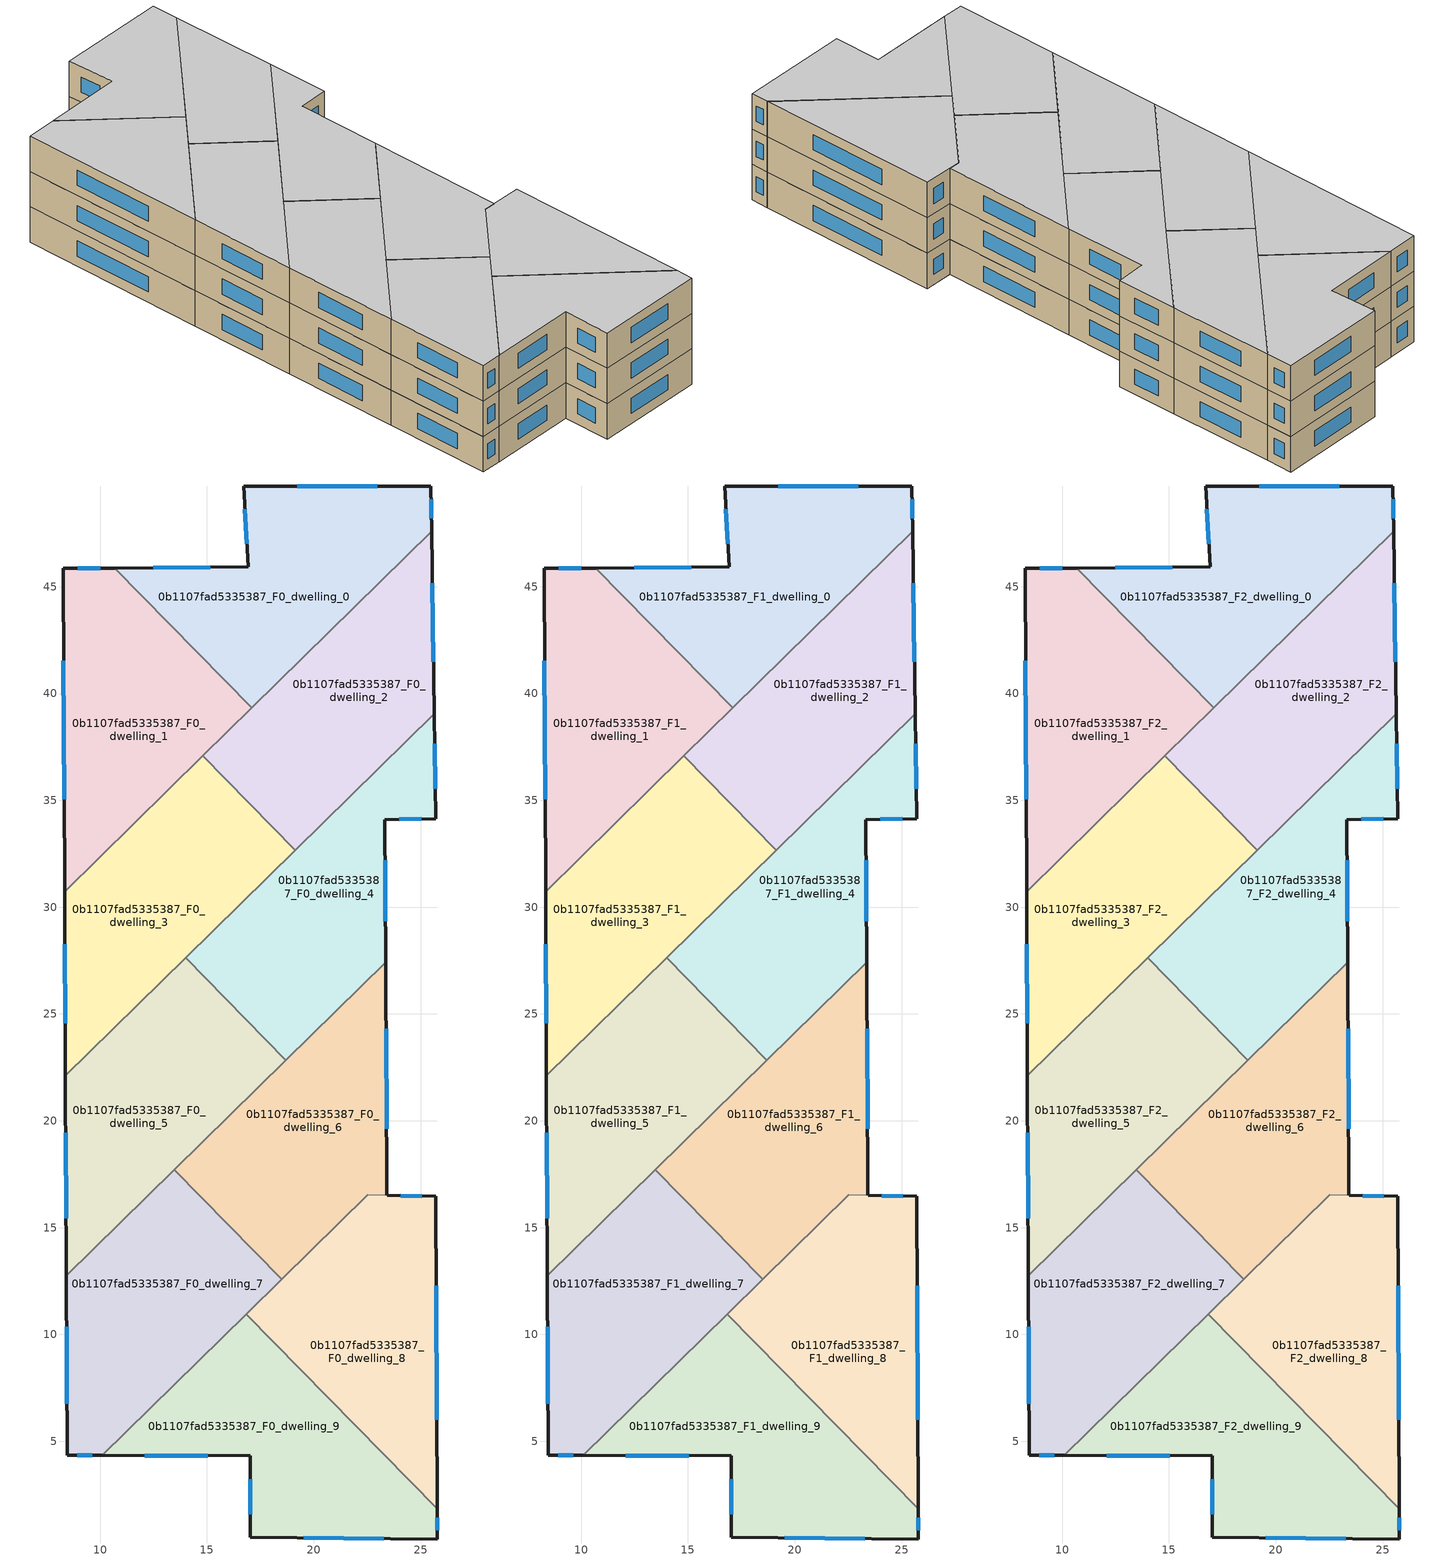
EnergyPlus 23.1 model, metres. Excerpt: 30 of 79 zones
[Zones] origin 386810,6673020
0b1107fad5335387_F0_dwelling_0
 floor ground (EU_floor_Construction): 25.48,49.7 25.51,47.59 17.1,39.34 10.69,45.87 16.93,45.93 16.72,49.71 z0
 wall outside (EU_wall_Construction): 25.51,47.59 25.48,49.7 16.72,49.71 16.93,45.93 10.69,45.87 z0:3
 wall to 0b1107fad5335387_F0_dwelling_1 (EU_wall_Construction): 10.69,45.87 17.1,39.34 z0:3
 wall to 0b1107fad5335387_F0_dwelling_2 (EU_wall_Construction): 17.1,39.34 25.51,47.59 z0:3
 window (EU_Window_Construction): 15.15,45.91 12.47,45.89 / 16.78,48.63 16.87,47.01 / 22.98,49.7 19.22,49.71 / 25.5,48.19 25.49,49.1 z0.86:2.14
0b1107fad5335387_F0_dwelling_1
 floor ground (EU_floor_Construction): 10.69,45.87 17.1,39.34 8.33,30.73 8.26,45.85 z0
 wall outside (EU_wall_Construction): 10.69,45.87 8.26,45.85 8.33,30.73 z0:3
 wall to 0b1107fad5335387_F0_dwelling_3 (EU_wall_Construction): 8.33,30.73 14.8,37.08 z0:3
 wall to 0b1107fad5335387_F0_dwelling_2 (EU_wall_Construction): 14.8,37.08 17.1,39.34 z0:3
 window (EU_Window_Construction): 10,45.87 8.96,45.86 / 8.28,41.53 8.31,35.05 z0.86:2.14
0b1107fad5335387_F0_dwelling_2
 floor ground (EU_floor_Construction): 25.51,47.59 25.63,39.04 19.13,32.66 14.8,37.08 z0
 wall outside (EU_wall_Construction): 25.63,39.04 25.51,47.59 z0:3
 wall to 0b1107fad5335387_F0_dwelling_3 (EU_wall_Construction): 14.8,37.08 19.13,32.66 z0:3
 wall to 0b1107fad5335387_F0_dwelling_4 (EU_wall_Construction): 19.13,32.66 25.63,39.04 z0:3
 window (EU_Window_Construction): 25.6,41.49 25.55,45.15 z0.86:2.14
0b1107fad5335387_F0_dwelling_3
 floor ground (EU_floor_Construction): 14.8,37.08 19.13,32.66 8.37,22.1 8.33,30.73 z0
 wall outside (EU_wall_Construction): 8.33,30.73 8.37,22.1 z0:3
 wall to 0b1107fad5335387_F0_dwelling_5 (EU_wall_Construction): 8.37,22.1 13.99,27.62 z0:3
 wall to 0b1107fad5335387_F0_dwelling_4 (EU_wall_Construction): 14,27.62 19.13,32.66 z0:3
 window (EU_Window_Construction): 8.34,28.27 8.36,24.57 z0.86:2.14
0b1107fad5335387_F0_dwelling_4
 floor ground (EU_floor_Construction): 25.63,39.04 25.7,34.14 23.33,34.09 23.36,27.43 18.69,22.84 13.99,27.62 z0
 wall outside (EU_wall_Construction): 23.36,27.43 23.33,34.09 25.7,34.14 25.63,39.04 z0:3
 wall to 0b1107fad5335387_F0_dwelling_5 (EU_wall_Construction): 13.99,27.62 18.69,22.84 z0:3
 wall to 0b1107fad5335387_F0_dwelling_6 (EU_wall_Construction): 18.69,22.84 23.36,27.43 z0:3
 window (EU_Window_Construction): 24.01,34.11 25.02,34.13 / 23.35,29.33 23.34,32.19 / 25.68,35.54 25.65,37.64 z0.86:2.14
0b1107fad5335387_F0_dwelling_5
 floor ground (EU_floor_Construction): 13.99,27.62 18.69,22.84 8.41,12.76 8.37,22.1 z0
 wall outside (EU_wall_Construction): 8.37,22.1 8.41,12.76 z0:3
 wall to 0b1107fad5335387_F0_dwelling_7 (EU_wall_Construction): 8.41,12.76 13.46,17.71 z0:3
 wall to 0b1107fad5335387_F0_dwelling_6 (EU_wall_Construction): 13.46,17.71 18.69,22.84 z0:3
 window (EU_Window_Construction): 8.38,19.43 8.4,15.43 z0.86:2.14
0b1107fad5335387_F0_dwelling_6
 floor ground (EU_floor_Construction): 23.36,27.43 23.42,16.52 22.53,16.54 18.5,12.58 13.46,17.71 z0
 wall outside (EU_wall_Construction): 23.42,16.52 23.36,27.43 z0:3
 wall to 0b1107fad5335387_F0_dwelling_7 (EU_wall_Construction): 13.46,17.71 18.5,12.58 z0:3
 wall to 0b1107fad5335387_F0_dwelling_8 (EU_wall_Construction): 18.5,12.58 22.53,16.54 23.42,16.52 z0:3
 window (EU_Window_Construction): 23.4,19.64 23.38,24.31 z0.86:2.14
0b1107fad5335387_F0_dwelling_7
 floor ground (EU_floor_Construction): 13.46,17.71 18.5,12.58 10.1,4.34 8.45,4.35 8.41,12.76 z0
 wall outside (EU_wall_Construction): 8.41,12.76 8.45,4.35 10.1,4.34 z0:3
 wall to 0b1107fad5335387_F0_dwelling_9 (EU_wall_Construction): 10.1,4.34 16.83,10.95 z0:3
 wall to 0b1107fad5335387_F0_dwelling_8 (EU_wall_Construction): 16.83,10.95 18.5,12.58 z0:3
 window (EU_Window_Construction): 8.92,4.34 9.63,4.34 / 8.42,10.35 8.44,6.75 z0.86:2.14
0b1107fad5335387_F0_dwelling_8
 floor ground (EU_floor_Construction): 25.71,16.46 25.78,1.83 16.83,10.95 22.53,16.54 z0
 wall outside (EU_wall_Construction): 25.78,1.83 25.71,16.46 23.43,16.52 z0:3
 wall to 0b1107fad5335387_F0_dwelling_9 (EU_wall_Construction): 16.83,10.95 25.78,1.83 z0:3
 window (EU_Window_Construction): 25.05,16.48 24.08,16.5 / 25.76,6.01 25.73,12.28 z0.86:2.14
0b1107fad5335387_F0_dwelling_9
 floor ground (EU_floor_Construction): 16.83,10.95 25.78,1.83 25.78,0.43 17.03,0.5 17.03,4.31 10.1,4.34 z0
 wall outside (EU_wall_Construction): 10.1,4.34 17.03,4.31 17.03,0.5 25.78,0.43 25.78,1.83 z0:3
 window (EU_Window_Construction): 17.03,3.22 17.03,1.59 / 12.08,4.33 15.05,4.32 / 25.78,0.83 25.78,1.43 / 19.53,0.48 23.28,0.45 z0.86:2.14
0b1107fad5335387_F1_dwelling_0
 floor to 0b1107fad5335387_F0_dwelling_0 (EU_floor_Construction): 25.48,49.7 25.51,47.59 17.1,39.34 10.69,45.87 16.93,45.93 16.72,49.71 z3
 wall outside (EU_wall_Construction): 25.51,47.59 25.48,49.7 16.72,49.71 16.93,45.93 10.69,45.87 z3:6
 wall to 0b1107fad5335387_F1_dwelling_1 (EU_wall_Construction): 10.69,45.87 17.1,39.34 z3:6
 wall to 0b1107fad5335387_F1_dwelling_2 (EU_wall_Construction): 17.1,39.34 25.51,47.59 z3:6
 window (EU_Window_Construction): 15.15,45.91 12.47,45.89 / 16.78,48.63 16.87,47.01 / 22.98,49.7 19.22,49.71 / 25.5,48.19 25.49,49.1 z3.86:5.14
0b1107fad5335387_F1_dwelling_1
 floor to 0b1107fad5335387_F0_dwelling_1 (EU_floor_Construction): 10.69,45.87 17.1,39.34 8.33,30.73 8.26,45.85 z3
 wall outside (EU_wall_Construction): 10.69,45.87 8.26,45.85 8.33,30.73 z3:6
 wall to 0b1107fad5335387_F1_dwelling_3 (EU_wall_Construction): 8.33,30.73 14.8,37.08 z3:6
 wall to 0b1107fad5335387_F1_dwelling_2 (EU_wall_Construction): 14.8,37.08 17.1,39.34 z3:6
 window (EU_Window_Construction): 10,45.87 8.96,45.86 / 8.28,41.53 8.31,35.05 z3.86:5.14
0b1107fad5335387_F1_dwelling_2
 floor to 0b1107fad5335387_F0_dwelling_2 (EU_floor_Construction): 25.51,47.59 25.63,39.04 19.13,32.66 14.8,37.08 z3
 wall outside (EU_wall_Construction): 25.63,39.04 25.51,47.59 z3:6
 wall to 0b1107fad5335387_F1_dwelling_3 (EU_wall_Construction): 14.8,37.08 19.13,32.66 z3:6
 wall to 0b1107fad5335387_F1_dwelling_4 (EU_wall_Construction): 19.13,32.66 25.63,39.04 z3:6
 window (EU_Window_Construction): 25.6,41.49 25.55,45.15 z3.86:5.14
0b1107fad5335387_F1_dwelling_3
 floor to 0b1107fad5335387_F0_dwelling_3 (EU_floor_Construction): 14.8,37.08 19.13,32.66 8.37,22.1 8.33,30.73 z3
 wall outside (EU_wall_Construction): 8.33,30.73 8.37,22.1 z3:6
 wall to 0b1107fad5335387_F1_dwelling_5 (EU_wall_Construction): 8.37,22.1 13.99,27.62 z3:6
 wall to 0b1107fad5335387_F1_dwelling_4 (EU_wall_Construction): 14,27.62 19.13,32.66 z3:6
 window (EU_Window_Construction): 8.34,28.27 8.36,24.57 z3.86:5.14
0b1107fad5335387_F1_dwelling_4
 floor to 0b1107fad5335387_F0_dwelling_4 (EU_floor_Construction): 25.63,39.04 25.7,34.14 23.33,34.09 23.36,27.43 18.69,22.84 13.99,27.62 z3
 wall outside (EU_wall_Construction): 23.36,27.43 23.33,34.09 25.7,34.14 25.63,39.04 z3:6
 wall to 0b1107fad5335387_F1_dwelling_5 (EU_wall_Construction): 13.99,27.62 18.69,22.84 z3:6
 wall to 0b1107fad5335387_F1_dwelling_6 (EU_wall_Construction): 18.69,22.84 23.36,27.43 z3:6
 window (EU_Window_Construction): 24.01,34.11 25.02,34.13 / 23.35,29.33 23.34,32.19 / 25.68,35.54 25.65,37.64 z3.86:5.14
0b1107fad5335387_F1_dwelling_5
 floor to 0b1107fad5335387_F0_dwelling_5 (EU_floor_Construction): 13.99,27.62 18.69,22.84 8.41,12.76 8.37,22.1 z3
 wall outside (EU_wall_Construction): 8.37,22.1 8.41,12.76 z3:6
 wall to 0b1107fad5335387_F1_dwelling_7 (EU_wall_Construction): 8.41,12.76 13.46,17.71 z3:6
 wall to 0b1107fad5335387_F1_dwelling_6 (EU_wall_Construction): 13.46,17.71 18.69,22.84 z3:6
 window (EU_Window_Construction): 8.38,19.43 8.4,15.43 z3.86:5.14
0b1107fad5335387_F1_dwelling_6
 floor to 0b1107fad5335387_F0_dwelling_6 (EU_floor_Construction): 23.36,27.43 23.42,16.52 22.53,16.54 18.5,12.58 13.46,17.71 z3
 wall outside (EU_wall_Construction): 23.42,16.52 23.36,27.43 z3:6
 wall to 0b1107fad5335387_F1_dwelling_7 (EU_wall_Construction): 13.46,17.71 18.5,12.58 z3:6
 wall to 0b1107fad5335387_F1_dwelling_8 (EU_wall_Construction): 18.5,12.58 22.53,16.54 23.42,16.52 z3:6
 window (EU_Window_Construction): 23.4,19.64 23.38,24.31 z3.86:5.14
0b1107fad5335387_F1_dwelling_7
 floor to 0b1107fad5335387_F0_dwelling_7 (EU_floor_Construction): 13.46,17.71 18.5,12.58 10.1,4.34 8.45,4.35 8.41,12.76 z3
 wall outside (EU_wall_Construction): 8.41,12.76 8.45,4.35 10.1,4.34 z3:6
 wall to 0b1107fad5335387_F1_dwelling_9 (EU_wall_Construction): 10.1,4.34 16.83,10.95 z3:6
 wall to 0b1107fad5335387_F1_dwelling_8 (EU_wall_Construction): 16.83,10.95 18.5,12.58 z3:6
 window (EU_Window_Construction): 8.92,4.34 9.63,4.34 / 8.42,10.35 8.44,6.75 z3.86:5.14
0b1107fad5335387_F1_dwelling_8
 floor to 0b1107fad5335387_F0_dwelling_8 (EU_floor_Construction): 25.71,16.46 25.78,1.83 16.83,10.95 22.53,16.54 z3
 wall outside (EU_wall_Construction): 25.78,1.83 25.71,16.46 23.43,16.52 z3:6
 wall to 0b1107fad5335387_F1_dwelling_9 (EU_wall_Construction): 16.83,10.95 25.78,1.83 z3:6
 window (EU_Window_Construction): 25.05,16.48 24.08,16.5 / 25.76,6.01 25.73,12.28 z3.86:5.14
0b1107fad5335387_F1_dwelling_9
 floor to 0b1107fad5335387_F0_dwelling_9 (EU_floor_Construction): 16.83,10.95 25.78,1.83 25.78,0.43 17.03,0.5 17.03,4.31 10.1,4.34 z3
 wall outside (EU_wall_Construction): 10.1,4.34 17.03,4.31 17.03,0.5 25.78,0.43 25.78,1.83 z3:6
 window (EU_Window_Construction): 17.03,3.22 17.03,1.59 / 12.08,4.33 15.05,4.32 / 25.78,0.83 25.78,1.43 / 19.53,0.48 23.28,0.45 z3.86:5.14
0b1107fad5335387_F2_dwelling_0
 floor to 0b1107fad5335387_F1_dwelling_0 (EU_floor_Construction): 25.48,49.7 25.51,47.59 17.1,39.34 10.69,45.87 16.93,45.93 16.72,49.71 z6
 wall outside (EU_wall_Construction): 25.51,47.59 25.48,49.7 16.72,49.71 16.93,45.93 10.69,45.87 z6:9
 wall to 0b1107fad5335387_F2_dwelling_1 (EU_wall_Construction): 10.69,45.87 17.1,39.34 z6:9
 wall to 0b1107fad5335387_F2_dwelling_2 (EU_wall_Construction): 17.1,39.34 25.51,47.59 z6:9
 window (EU_Window_Construction): 15.15,45.91 12.47,45.89 / 16.78,48.63 16.87,47.01 / 22.98,49.7 19.22,49.71 / 25.5,48.19 25.49,49.1 z6.86:8.14
 ceiling to 0b1107fad5335387_F3_dwelling_0 (EU_floor_Construction): 25.51,47.59 25.48,49.7 16.72,49.71 16.93,45.93 10.69,45.87 17.1,39.34 z9
0b1107fad5335387_F2_dwelling_1
 floor to 0b1107fad5335387_F1_dwelling_1 (EU_floor_Construction): 10.69,45.87 17.1,39.34 8.33,30.73 8.26,45.85 z6
 wall outside (EU_wall_Construction): 10.69,45.87 8.26,45.85 8.33,30.73 z6:9
 wall to 0b1107fad5335387_F2_dwelling_3 (EU_wall_Construction): 8.33,30.73 14.8,37.08 z6:9
 wall to 0b1107fad5335387_F2_dwelling_2 (EU_wall_Construction): 14.8,37.08 17.1,39.34 z6:9
 window (EU_Window_Construction): 10,45.87 8.96,45.86 / 8.28,41.53 8.31,35.05 z6.86:8.14
 ceiling to 0b1107fad5335387_F3_dwelling_1 (EU_floor_Construction): 17.1,39.34 10.69,45.87 8.26,45.85 8.33,30.73 z9
0b1107fad5335387_F2_dwelling_2
 floor to 0b1107fad5335387_F1_dwelling_2 (EU_floor_Construction): 25.51,47.59 25.63,39.04 19.13,32.66 14.8,37.08 z6
 wall outside (EU_wall_Construction): 25.63,39.04 25.51,47.59 z6:9
 wall to 0b1107fad5335387_F2_dwelling_3 (EU_wall_Construction): 14.8,37.08 19.13,32.66 z6:9
 wall to 0b1107fad5335387_F2_dwelling_4 (EU_wall_Construction): 19.13,32.66 25.63,39.04 z6:9
 window (EU_Window_Construction): 25.6,41.49 25.55,45.15 z6.86:8.14
 ceiling to 0b1107fad5335387_F3_dwelling_2 (EU_floor_Construction): 25.63,39.04 25.51,47.59 14.8,37.08 19.13,32.66 z9
0b1107fad5335387_F2_dwelling_3
 floor to 0b1107fad5335387_F1_dwelling_3 (EU_floor_Construction): 14.8,37.08 19.13,32.66 8.37,22.1 8.33,30.73 z6
 wall outside (EU_wall_Construction): 8.33,30.73 8.37,22.1 z6:9
 wall to 0b1107fad5335387_F2_dwelling_5 (EU_wall_Construction): 8.37,22.1 13.99,27.62 z6:9
 wall to 0b1107fad5335387_F2_dwelling_4 (EU_wall_Construction): 14,27.62 19.13,32.66 z6:9
 window (EU_Window_Construction): 8.34,28.27 8.36,24.57 z6.86:8.14
 ceiling to 0b1107fad5335387_F3_dwelling_3 (EU_floor_Construction): 19.13,32.66 14.8,37.08 8.33,30.73 8.37,22.1 z9
0b1107fad5335387_F2_dwelling_4
 floor to 0b1107fad5335387_F1_dwelling_4 (EU_floor_Construction): 25.63,39.04 25.7,34.14 23.33,34.09 23.36,27.43 18.69,22.84 13.99,27.62 z6
 wall outside (EU_wall_Construction): 23.36,27.43 23.33,34.09 25.7,34.14 25.63,39.04 z6:9
 wall to 0b1107fad5335387_F2_dwelling_5 (EU_wall_Construction): 13.99,27.62 18.69,22.84 z6:9
 wall to 0b1107fad5335387_F2_dwelling_6 (EU_wall_Construction): 18.69,22.84 23.36,27.43 z6:9
 window (EU_Window_Construction): 24.01,34.11 25.02,34.13 / 23.35,29.33 23.34,32.19 / 25.68,35.54 25.65,37.64 z6.86:8.14
 ceiling to 0b1107fad5335387_F3_dwelling_4 (EU_floor_Construction): 23.36,27.43 23.33,34.09 25.7,34.14 25.63,39.04 13.99,27.62 18.69,22.84 z9
0b1107fad5335387_F2_dwelling_5
 floor to 0b1107fad5335387_F1_dwelling_5 (EU_floor_Construction): 13.99,27.62 18.69,22.84 8.41,12.76 8.37,22.1 z6
 wall outside (EU_wall_Construction): 8.37,22.1 8.41,12.76 z6:9
 wall to 0b1107fad5335387_F2_dwelling_7 (EU_wall_Construction): 8.41,12.76 13.46,17.71 z6:9
 wall to 0b1107fad5335387_F2_dwelling_6 (EU_wall_Construction): 13.46,17.71 18.69,22.84 z6:9
 window (EU_Window_Construction): 8.38,19.43 8.4,15.43 z6.86:8.14
 ceiling to 0b1107fad5335387_F3_dwelling_5 (EU_floor_Construction): 18.69,22.84 13.99,27.62 8.37,22.1 8.41,12.76 z9
0b1107fad5335387_F2_dwelling_6
 floor to 0b1107fad5335387_F1_dwelling_6 (EU_floor_Construction): 23.36,27.43 23.42,16.52 22.53,16.54 18.5,12.58 13.46,17.71 z6
 wall outside (EU_wall_Construction): 23.42,16.52 23.36,27.43 z6:9
 wall to 0b1107fad5335387_F2_dwelling_7 (EU_wall_Construction): 13.46,17.71 18.5,12.58 z6:9
 wall to 0b1107fad5335387_F2_dwelling_8 (EU_wall_Construction): 18.5,12.58 22.53,16.54 23.42,16.52 z6:9
 window (EU_Window_Construction): 23.4,19.64 23.38,24.31 z6.86:8.14
 ceiling to 0b1107fad5335387_F3_dwelling_6 (EU_floor_Construction): 23.42,16.52 23.36,27.43 13.46,17.71 18.5,12.58 22.53,16.54 z9
0b1107fad5335387_F2_dwelling_7
 floor to 0b1107fad5335387_F1_dwelling_7 (EU_floor_Construction): 13.46,17.71 18.5,12.58 10.1,4.34 8.45,4.35 8.41,12.76 z6
 wall outside (EU_wall_Construction): 8.41,12.76 8.45,4.35 10.1,4.34 z6:9
 wall to 0b1107fad5335387_F2_dwelling_9 (EU_wall_Construction): 10.1,4.34 16.83,10.95 z6:9
 wall to 0b1107fad5335387_F2_dwelling_8 (EU_wall_Construction): 16.83,10.95 18.5,12.58 z6:9
 window (EU_Window_Construction): 8.92,4.34 9.63,4.34 / 8.42,10.35 8.44,6.75 z6.86:8.14
 ceiling to 0b1107fad5335387_F3_dwelling_7 (EU_floor_Construction): 18.5,12.58 13.46,17.71 8.41,12.76 8.45,4.35 10.1,4.34 z9
0b1107fad5335387_F2_dwelling_8
 floor to 0b1107fad5335387_F1_dwelling_8 (EU_floor_Construction): 25.71,16.46 25.78,1.83 16.83,10.95 22.53,16.54 z6
 wall outside (EU_wall_Construction): 25.78,1.83 25.71,16.46 23.43,16.52 z6:9
 wall to 0b1107fad5335387_F2_dwelling_9 (EU_wall_Construction): 16.83,10.95 25.78,1.83 z6:9
 window (EU_Window_Construction): 25.05,16.48 24.08,16.5 / 25.76,6.01 25.73,12.28 z6.86:8.14
 ceiling to 0b1107fad5335387_F3_dwelling_8 (EU_floor_Construction): 25.78,1.83 25.71,16.46 22.53,16.54 16.83,10.95 z9
0b1107fad5335387_F2_dwelling_9
 floor to 0b1107fad5335387_F1_dwelling_9 (EU_floor_Construction): 16.83,10.95 25.78,1.83 25.78,0.43 17.03,0.5 17.03,4.31 10.1,4.34 z6
 wall outside (EU_wall_Construction): 10.1,4.34 17.03,4.31 17.03,0.5 25.78,0.43 25.78,1.83 z6:9
 window (EU_Window_Construction): 17.03,3.22 17.03,1.59 / 12.08,4.33 15.05,4.32 / 25.78,0.83 25.78,1.43 / 19.53,0.48 23.28,0.45 z6.86:8.14
 ceiling to 0b1107fad5335387_F3_dwelling_9 (EU_floor_Construction): 25.78,0.43 25.78,1.83 16.83,10.95 10.1,4.34 17.03,4.31 17.03,0.5 z9
[Building]
EU S2 Campaign: North Axis=0; Terrain=City; Solar Distribution=FullExterior
[Site:Location]
Helsinki-Vantaa.AP: Latitude=60.317; Longitude=24.963; Time Zone=2; Elevation=54.6
[SizingPeriod:WeatherFileDays]
AnnualSizingPeriod: Begin Month=1; Begin Day of Month=1; End Month=12; End Day of Month=31; Day of Week for Start Day=Monday; Use Weather File Daylight Saving Period=No; Use Weather File Rain and Snow Indicators=No
[MATERIAL]
EU_InternalMass_Material: Roughness=MediumRough; Thickness=0.1; Conductivity=1; Density=1800; Specific Heat=900; Thermal Absorptance=0.9; Solar Absorptance=0.7; Visible Absorptance=0.7
[MATERIAL:NOMASS] Roughness=MediumRough; Thermal Absorptance=0.9; Solar Absorptance=0.7; Visible Absorptance=0.7
Name | Thermal Resistance
EU_wall_NoMass | 2.29768
EU_floor_NoMass | 2.06791
[WINDOWMATERIAL:SIMPLEGLAZINGSYSTEM]
EU_Window_SimpleGlazing: UFactor=2.12775; Solar Heat Gain Coefficient=0.7; Visible Transmittance=0.7
[CONSTRUCTION]
EU_wall_Construction: EU_wall_NoMass
EU_floor_Construction: EU_floor_NoMass
EU_Window_Construction: EU_Window_SimpleGlazing
EU_InternalMass_Construction: EU_InternalMass_Material
[ZONE] Type=1; Multiplier=1; Ceiling Height=autocalculate; Floor Area=autocalculate; Part of Total Floor Area=Yes
Name | Volume
0b1107fad5335387_F0_dwelling_0; 0b1107fad5335387_F1_dwelling_0; 0b1107fad5335387_F2_dwelling_0 | 223.856
0b1107fad5335387_F0_dwelling_1; 0b1107fad5335387_F1_dwelling_1; 0b1107fad5335387_F2_dwelling_1 | 223.842
0b1107fad5335387_F0_dwelling_2; 0b1107fad5335387_F1_dwelling_2; 0b1107fad5335387_F2_dwelling_2 | 223.855
0b1107fad5335387_F0_dwelling_3; 0b1107fad5335387_F1_dwelling_3; 0b1107fad5335387_F2_dwelling_3 | 223.889
0b1107fad5335387_F0_dwelling_4; 0b1107fad5335387_F1_dwelling_4; 0b1107fad5335387_F2_dwelling_4 | 223.859
0b1107fad5335387_F0_dwelling_5; 0b1107fad5335387_F1_dwelling_5; 0b1107fad5335387_F2_dwelling_5 | 223.844
0b1107fad5335387_F0_dwelling_6; 0b1107fad5335387_F1_dwelling_6; 0b1107fad5335387_F2_dwelling_6 | 225.022
0b1107fad5335387_F0_dwelling_7; 0b1107fad5335387_F1_dwelling_7; 0b1107fad5335387_F2_dwelling_7 | 223.85
0b1107fad5335387_F0_dwelling_8; 0b1107fad5335387_F1_dwelling_8; 0b1107fad5335387_F2_dwelling_8 | 222.686
0b1107fad5335387_F0_dwelling_9; 0b1107fad5335387_F1_dwelling_9; 0b1107fad5335387_F2_dwelling_9 | 223.853
[INTERNALMASS] Construction=EU_InternalMass_Construction
Name | Zone or ZoneList | Surface Area
0b1107fad5335387_F0_dwelling_0_EU_InternalMass | 0b1107fad5335387_F0_dwelling_0 | 74.6183
0b1107fad5335387_F0_dwelling_1_EU_InternalMass | 0b1107fad5335387_F0_dwelling_1 | 74.6123
0b1107fad5335387_F0_dwelling_2_EU_InternalMass | 0b1107fad5335387_F0_dwelling_2 | 74.6204
0b1107fad5335387_F0_dwelling_3_EU_InternalMass | 0b1107fad5335387_F0_dwelling_3 | 74.6295
0b1107fad5335387_F0_dwelling_4_EU_InternalMass | 0b1107fad5335387_F0_dwelling_4 | 74.6188
0b1107fad5335387_F0_dwelling_5_EU_InternalMass | 0b1107fad5335387_F0_dwelling_5 | 74.618
0b1107fad5335387_F0_dwelling_6_EU_InternalMass | 0b1107fad5335387_F0_dwelling_6 | 75.0074
0b1107fad5335387_F0_dwelling_7_EU_InternalMass | 0b1107fad5335387_F0_dwelling_7 | 74.6184
0b1107fad5335387_F0_dwelling_8_EU_InternalMass | 0b1107fad5335387_F0_dwelling_8 | 74.2305
0b1107fad5335387_F0_dwelling_9_EU_InternalMass | 0b1107fad5335387_F0_dwelling_9 | 74.6164
0b1107fad5335387_F1_dwelling_0_EU_InternalMass | 0b1107fad5335387_F1_dwelling_0 | 74.6183
0b1107fad5335387_F1_dwelling_1_EU_InternalMass | 0b1107fad5335387_F1_dwelling_1 | 74.6123
0b1107fad5335387_F1_dwelling_2_EU_InternalMass | 0b1107fad5335387_F1_dwelling_2 | 74.6204
0b1107fad5335387_F1_dwelling_3_EU_InternalMass | 0b1107fad5335387_F1_dwelling_3 | 74.6295
0b1107fad5335387_F1_dwelling_4_EU_InternalMass | 0b1107fad5335387_F1_dwelling_4 | 74.6188
0b1107fad5335387_F1_dwelling_5_EU_InternalMass | 0b1107fad5335387_F1_dwelling_5 | 74.618
0b1107fad5335387_F1_dwelling_6_EU_InternalMass | 0b1107fad5335387_F1_dwelling_6 | 75.0074
0b1107fad5335387_F1_dwelling_7_EU_InternalMass | 0b1107fad5335387_F1_dwelling_7 | 74.6184
0b1107fad5335387_F1_dwelling_8_EU_InternalMass | 0b1107fad5335387_F1_dwelling_8 | 74.2305
0b1107fad5335387_F1_dwelling_9_EU_InternalMass | 0b1107fad5335387_F1_dwelling_9 | 74.6164
0b1107fad5335387_F2_dwelling_0_EU_InternalMass | 0b1107fad5335387_F2_dwelling_0 | 74.6183
0b1107fad5335387_F2_dwelling_1_EU_InternalMass | 0b1107fad5335387_F2_dwelling_1 | 74.6123
0b1107fad5335387_F2_dwelling_2_EU_InternalMass | 0b1107fad5335387_F2_dwelling_2 | 74.6204
0b1107fad5335387_F2_dwelling_3_EU_InternalMass | 0b1107fad5335387_F2_dwelling_3 | 74.6295
0b1107fad5335387_F2_dwelling_4_EU_InternalMass | 0b1107fad5335387_F2_dwelling_4 | 74.6188
0b1107fad5335387_F2_dwelling_5_EU_InternalMass | 0b1107fad5335387_F2_dwelling_5 | 74.618
0b1107fad5335387_F2_dwelling_6_EU_InternalMass | 0b1107fad5335387_F2_dwelling_6 | 75.0074
0b1107fad5335387_F2_dwelling_7_EU_InternalMass | 0b1107fad5335387_F2_dwelling_7 | 74.6184
0b1107fad5335387_F2_dwelling_8_EU_InternalMass | 0b1107fad5335387_F2_dwelling_8 | 74.2305
0b1107fad5335387_F2_dwelling_9_EU_InternalMass | 0b1107fad5335387_F2_dwelling_9 | 74.6164
[OTHEREQUIPMENT] Fuel Type=Electricity; Design Level Calculation Method=Watts/Area; Power per Zone Floor Area=1; Fraction Latent=0; Fraction Radiant=0; Fraction Lost=0; Carbon Dioxide Generation Rate=0; EndUse Subcategory=EU_Step8_InternalGains
Name | Zone or ZoneList or Space or SpaceList | Schedule
EU_Step8_InternalGain_0b1107fad5335387_F0_dwelling_0_f000 | 0b1107fad5335387_F0_dwelling_0 | EU_Step8_GainSchedule_0b1107fad5335387_F0_dwelling_0_f000
EU_Step8_InternalGain_0b1107fad5335387_F0_dwelling_1_f000 | 0b1107fad5335387_F0_dwelling_1 | EU_Step8_GainSchedule_0b1107fad5335387_F0_dwelling_1_f000
EU_Step8_InternalGain_0b1107fad5335387_F0_dwelling_2_f000 | 0b1107fad5335387_F0_dwelling_2 | EU_Step8_GainSchedule_0b1107fad5335387_F0_dwelling_2_f000
EU_Step8_InternalGain_0b1107fad5335387_F0_dwelling_3_f000 | 0b1107fad5335387_F0_dwelling_3 | EU_Step8_GainSchedule_0b1107fad5335387_F0_dwelling_3_f000
EU_Step8_InternalGain_0b1107fad5335387_F0_dwelling_4_f000 | 0b1107fad5335387_F0_dwelling_4 | EU_Step8_GainSchedule_0b1107fad5335387_F0_dwelling_4_f000
EU_Step8_InternalGain_0b1107fad5335387_F0_dwelling_5_f000 | 0b1107fad5335387_F0_dwelling_5 | EU_Step8_GainSchedule_0b1107fad5335387_F0_dwelling_5_f000
EU_Step8_InternalGain_0b1107fad5335387_F0_dwelling_6_f000 | 0b1107fad5335387_F0_dwelling_6 | EU_Step8_GainSchedule_0b1107fad5335387_F0_dwelling_6_f000
EU_Step8_InternalGain_0b1107fad5335387_F0_dwelling_7_f000 | 0b1107fad5335387_F0_dwelling_7 | EU_Step8_GainSchedule_0b1107fad5335387_F0_dwelling_7_f000
EU_Step8_InternalGain_0b1107fad5335387_F0_dwelling_8_f000 | 0b1107fad5335387_F0_dwelling_8 | EU_Step8_GainSchedule_0b1107fad5335387_F0_dwelling_8_f000
EU_Step8_InternalGain_0b1107fad5335387_F0_dwelling_9_f000 | 0b1107fad5335387_F0_dwelling_9 | EU_Step8_GainSchedule_0b1107fad5335387_F0_dwelling_9_f000
EU_Step8_InternalGain_0b1107fad5335387_F1_dwelling_0_f000 | 0b1107fad5335387_F1_dwelling_0 | EU_Step8_GainSchedule_0b1107fad5335387_F1_dwelling_0_f000
EU_Step8_InternalGain_0b1107fad5335387_F1_dwelling_1_f000 | 0b1107fad5335387_F1_dwelling_1 | EU_Step8_GainSchedule_0b1107fad5335387_F1_dwelling_1_f000
EU_Step8_InternalGain_0b1107fad5335387_F1_dwelling_2_f000 | 0b1107fad5335387_F1_dwelling_2 | EU_Step8_GainSchedule_0b1107fad5335387_F1_dwelling_2_f000
EU_Step8_InternalGain_0b1107fad5335387_F1_dwelling_3_f000 | 0b1107fad5335387_F1_dwelling_3 | EU_Step8_GainSchedule_0b1107fad5335387_F1_dwelling_3_f000
EU_Step8_InternalGain_0b1107fad5335387_F1_dwelling_4_f000 | 0b1107fad5335387_F1_dwelling_4 | EU_Step8_GainSchedule_0b1107fad5335387_F1_dwelling_4_f000
EU_Step8_InternalGain_0b1107fad5335387_F1_dwelling_5_f000 | 0b1107fad5335387_F1_dwelling_5 | EU_Step8_GainSchedule_0b1107fad5335387_F1_dwelling_5_f000
EU_Step8_InternalGain_0b1107fad5335387_F1_dwelling_6_f000 | 0b1107fad5335387_F1_dwelling_6 | EU_Step8_GainSchedule_0b1107fad5335387_F1_dwelling_6_f000
EU_Step8_InternalGain_0b1107fad5335387_F1_dwelling_7_f000 | 0b1107fad5335387_F1_dwelling_7 | EU_Step8_GainSchedule_0b1107fad5335387_F1_dwelling_7_f000
EU_Step8_InternalGain_0b1107fad5335387_F1_dwelling_8_f000 | 0b1107fad5335387_F1_dwelling_8 | EU_Step8_GainSchedule_0b1107fad5335387_F1_dwelling_8_f000
EU_Step8_InternalGain_0b1107fad5335387_F1_dwelling_9_f000 | 0b1107fad5335387_F1_dwelling_9 | EU_Step8_GainSchedule_0b1107fad5335387_F1_dwelling_9_f000
EU_Step8_InternalGain_0b1107fad5335387_F2_dwelling_0_f000 | 0b1107fad5335387_F2_dwelling_0 | EU_Step8_GainSchedule_0b1107fad5335387_F2_dwelling_0_f000
EU_Step8_InternalGain_0b1107fad5335387_F2_dwelling_1_f000 | 0b1107fad5335387_F2_dwelling_1 | EU_Step8_GainSchedule_0b1107fad5335387_F2_dwelling_1_f000
EU_Step8_InternalGain_0b1107fad5335387_F2_dwelling_2_f000 | 0b1107fad5335387_F2_dwelling_2 | EU_Step8_GainSchedule_0b1107fad5335387_F2_dwelling_2_f000
EU_Step8_InternalGain_0b1107fad5335387_F2_dwelling_3_f000 | 0b1107fad5335387_F2_dwelling_3 | EU_Step8_GainSchedule_0b1107fad5335387_F2_dwelling_3_f000
EU_Step8_InternalGain_0b1107fad5335387_F2_dwelling_4_f000 | 0b1107fad5335387_F2_dwelling_4 | EU_Step8_GainSchedule_0b1107fad5335387_F2_dwelling_4_f000
EU_Step8_InternalGain_0b1107fad5335387_F2_dwelling_5_f000 | 0b1107fad5335387_F2_dwelling_5 | EU_Step8_GainSchedule_0b1107fad5335387_F2_dwelling_5_f000
EU_Step8_InternalGain_0b1107fad5335387_F2_dwelling_6_f000 | 0b1107fad5335387_F2_dwelling_6 | EU_Step8_GainSchedule_0b1107fad5335387_F2_dwelling_6_f000
EU_Step8_InternalGain_0b1107fad5335387_F2_dwelling_7_f000 | 0b1107fad5335387_F2_dwelling_7 | EU_Step8_GainSchedule_0b1107fad5335387_F2_dwelling_7_f000
EU_Step8_InternalGain_0b1107fad5335387_F2_dwelling_8_f000 | 0b1107fad5335387_F2_dwelling_8 | EU_Step8_GainSchedule_0b1107fad5335387_F2_dwelling_8_f000
EU_Step8_InternalGain_0b1107fad5335387_F2_dwelling_9_f000 | 0b1107fad5335387_F2_dwelling_9 | EU_Step8_GainSchedule_0b1107fad5335387_F2_dwelling_9_f000
[ZONEVENTILATION:DESIGNFLOWRATE] Schedule=EU_AlwaysOn; Design Flow Rate Calculation Method=AirChanges/Hour; Air Changes per Hour=0.580295; Ventilation Type=Natural; Fan Pressure Rise=0; Fan Total Efficiency=1; Constant Term Coefficient=1; Temperature Term Coefficient=0; Velocity Term Coefficient=0; Velocity Squared Term Coefficient=0; Minimum Indoor Temperature=-100; Maximum Indoor Temperature=100; Delta Temperature=-100; Minimum Outdoor Temperature=-100; Maximum Outdoor Temperature=100; Maximum Wind Speed=40
Name | Zone or ZoneList or Space or SpaceList
EU_ConstantAir_0b1107fad5335387_F0_dwelling_0 | 0b1107fad5335387_F0_dwelling_0
EU_ConstantAir_0b1107fad5335387_F0_dwelling_1 | 0b1107fad5335387_F0_dwelling_1
EU_ConstantAir_0b1107fad5335387_F0_dwelling_2 | 0b1107fad5335387_F0_dwelling_2
EU_ConstantAir_0b1107fad5335387_F0_dwelling_3 | 0b1107fad5335387_F0_dwelling_3
EU_ConstantAir_0b1107fad5335387_F0_dwelling_4 | 0b1107fad5335387_F0_dwelling_4
EU_ConstantAir_0b1107fad5335387_F0_dwelling_5 | 0b1107fad5335387_F0_dwelling_5
EU_ConstantAir_0b1107fad5335387_F0_dwelling_6 | 0b1107fad5335387_F0_dwelling_6
EU_ConstantAir_0b1107fad5335387_F0_dwelling_7 | 0b1107fad5335387_F0_dwelling_7
EU_ConstantAir_0b1107fad5335387_F0_dwelling_8 | 0b1107fad5335387_F0_dwelling_8
EU_ConstantAir_0b1107fad5335387_F0_dwelling_9 | 0b1107fad5335387_F0_dwelling_9
EU_ConstantAir_0b1107fad5335387_F1_dwelling_0 | 0b1107fad5335387_F1_dwelling_0
EU_ConstantAir_0b1107fad5335387_F1_dwelling_1 | 0b1107fad5335387_F1_dwelling_1
EU_ConstantAir_0b1107fad5335387_F1_dwelling_2 | 0b1107fad5335387_F1_dwelling_2
EU_ConstantAir_0b1107fad5335387_F1_dwelling_3 | 0b1107fad5335387_F1_dwelling_3
EU_ConstantAir_0b1107fad5335387_F1_dwelling_4 | 0b1107fad5335387_F1_dwelling_4
EU_ConstantAir_0b1107fad5335387_F1_dwelling_5 | 0b1107fad5335387_F1_dwelling_5
EU_ConstantAir_0b1107fad5335387_F1_dwelling_6 | 0b1107fad5335387_F1_dwelling_6
EU_ConstantAir_0b1107fad5335387_F1_dwelling_7 | 0b1107fad5335387_F1_dwelling_7
EU_ConstantAir_0b1107fad5335387_F1_dwelling_8 | 0b1107fad5335387_F1_dwelling_8
EU_ConstantAir_0b1107fad5335387_F1_dwelling_9 | 0b1107fad5335387_F1_dwelling_9
EU_ConstantAir_0b1107fad5335387_F2_dwelling_0 | 0b1107fad5335387_F2_dwelling_0
EU_ConstantAir_0b1107fad5335387_F2_dwelling_1 | 0b1107fad5335387_F2_dwelling_1
EU_ConstantAir_0b1107fad5335387_F2_dwelling_2 | 0b1107fad5335387_F2_dwelling_2
EU_ConstantAir_0b1107fad5335387_F2_dwelling_3 | 0b1107fad5335387_F2_dwelling_3
EU_ConstantAir_0b1107fad5335387_F2_dwelling_4 | 0b1107fad5335387_F2_dwelling_4
EU_ConstantAir_0b1107fad5335387_F2_dwelling_5 | 0b1107fad5335387_F2_dwelling_5
EU_ConstantAir_0b1107fad5335387_F2_dwelling_6 | 0b1107fad5335387_F2_dwelling_6
EU_ConstantAir_0b1107fad5335387_F2_dwelling_7 | 0b1107fad5335387_F2_dwelling_7
EU_ConstantAir_0b1107fad5335387_F2_dwelling_8 | 0b1107fad5335387_F2_dwelling_8
EU_ConstantAir_0b1107fad5335387_F2_dwelling_9 | 0b1107fad5335387_F2_dwelling_9
[HVACTEMPLATE:THERMOSTAT] Constant Heating Setpoint=20; Constant Cooling Setpoint=50
EU_HeatOnly_0b1107fad5335387_F0_dwelling_0; EU_HeatOnly_0b1107fad5335387_F0_dwelling_1; EU_HeatOnly_0b1107fad5335387_F0_dwelling_2; EU_HeatOnly_0b1107fad5335387_F0_dwelling_3; EU_HeatOnly_0b1107fad5335387_F0_dwelling_4; EU_HeatOnly_0b1107fad5335387_F0_dwelling_5; EU_HeatOnly_0b1107fad5335387_F0_dwelling_6; EU_HeatOnly_0b1107fad5335387_F0_dwelling_7; EU_HeatOnly_0b1107fad5335387_F0_dwelling_8; EU_HeatOnly_0b1107fad5335387_F0_dwelling_9; EU_HeatOnly_0b1107fad5335387_F1_dwelling_0; EU_HeatOnly_0b1107fad5335387_F1_dwelling_1; EU_HeatOnly_0b1107fad5335387_F1_dwelling_2; EU_HeatOnly_0b1107fad5335387_F1_dwelling_3; EU_HeatOnly_0b1107fad5335387_F1_dwelling_4; EU_HeatOnly_0b1107fad5335387_F1_dwelling_5; EU_HeatOnly_0b1107fad5335387_F1_dwelling_6; EU_HeatOnly_0b1107fad5335387_F1_dwelling_7; EU_HeatOnly_0b1107fad5335387_F1_dwelling_8; EU_HeatOnly_0b1107fad5335387_F1_dwelling_9; EU_HeatOnly_0b1107fad5335387_F2_dwelling_0; EU_HeatOnly_0b1107fad5335387_F2_dwelling_1; EU_HeatOnly_0b1107fad5335387_F2_dwelling_2; EU_HeatOnly_0b1107fad5335387_F2_dwelling_3; EU_HeatOnly_0b1107fad5335387_F2_dwelling_4; EU_HeatOnly_0b1107fad5335387_F2_dwelling_5; EU_HeatOnly_0b1107fad5335387_F2_dwelling_6; EU_HeatOnly_0b1107fad5335387_F2_dwelling_7; EU_HeatOnly_0b1107fad5335387_F2_dwelling_8; EU_HeatOnly_0b1107fad5335387_F2_dwelling_9; EU_HeatOnly_0b1107fad5335387_F3_dwelling_0; EU_HeatOnly_0b1107fad5335387_F3_dwelling_1; EU_HeatOnly_0b1107fad5335387_F3_dwelling_2; EU_HeatOnly_0b1107fad5335387_F3_dwelling_3; EU_HeatOnly_0b1107fad5335387_F3_dwelling_4; EU_HeatOnly_0b1107fad5335387_F3_dwelling_5; EU_HeatOnly_0b1107fad5335387_F3_dwelling_6; EU_HeatOnly_0b1107fad5335387_F3_dwelling_7; EU_HeatOnly_0b1107fad5335387_F3_dwelling_8; EU_HeatOnly_0b1107fad5335387_F3_dwelling_9; EU_HeatOnly_0b1107fad5335387_F4_dwelling_0; EU_HeatOnly_0b1107fad5335387_F4_dwelling_1; EU_HeatOnly_0b1107fad5335387_F4_dwelling_2; EU_HeatOnly_0b1107fad5335387_F4_dwelling_3; EU_HeatOnly_0b1107fad5335387_F4_dwelling_4; EU_HeatOnly_0b1107fad5335387_F4_dwelling_5; EU_HeatOnly_0b1107fad5335387_F4_dwelling_6; EU_HeatOnly_0b1107fad5335387_F4_dwelling_7; EU_HeatOnly_0b1107fad5335387_F4_dwelling_8; EU_HeatOnly_0b1107fad5335387_F4_dwelling_9; EU_HeatOnly_0b1107fad5335387_F5_dwelling_0; EU_HeatOnly_0b1107fad5335387_F5_dwelling_1; EU_HeatOnly_0b1107fad5335387_F5_dwelling_2; EU_HeatOnly_0b1107fad5335387_F5_dwelling_3; EU_HeatOnly_0b1107fad5335387_F5_dwelling_4; EU_HeatOnly_0b1107fad5335387_F5_dwelling_5; EU_HeatOnly_0b1107fad5335387_F5_dwelling_6; EU_HeatOnly_0b1107fad5335387_F5_dwelling_7; EU_HeatOnly_0b1107fad5335387_F5_dwelling_8; EU_HeatOnly_0b1107fad5335387_F5_dwelling_9; EU_HeatOnly_0b1107fad5335387_F6_dwelling_0; EU_HeatOnly_0b1107fad5335387_F6_dwelling_1; EU_HeatOnly_0b1107fad5335387_F6_dwelling_2; EU_HeatOnly_0b1107fad5335387_F6_dwelling_3; EU_HeatOnly_0b1107fad5335387_F6_dwelling_4; EU_HeatOnly_0b1107fad5335387_F6_dwelling_5; EU_HeatOnly_0b1107fad5335387_F6_dwelling_6; EU_HeatOnly_0b1107fad5335387_F6_dwelling_7; EU_HeatOnly_0b1107fad5335387_F6_dwelling_8; EU_HeatOnly_0b1107fad5335387_F6_dwelling_9; EU_HeatOnly_0b1107fad5335387_F7_dwelling_0; EU_HeatOnly_0b1107fad5335387_F7_dwelling_1; EU_HeatOnly_0b1107fad5335387_F7_dwelling_2; EU_HeatOnly_0b1107fad5335387_F7_dwelling_3; EU_HeatOnly_0b1107fad5335387_F7_dwelling_4; EU_HeatOnly_0b1107fad5335387_F7_dwelling_5; EU_HeatOnly_0b1107fad5335387_F7_dwelling_6; EU_HeatOnly_0b1107fad5335387_F7_dwelling_7; EU_HeatOnly_0b1107fad5335387_F7_dwelling_8
[HVACTEMPLATE:ZONE:IDEALLOADSAIRSYSTEM] System Availability Schedule=EU_AlwaysOn; Maximum Heating Supply Air Temperature=50; Minimum Cooling Supply Air Temperature=13; Maximum Heating Supply Air Humidity Ratio=0.0156; Minimum Cooling Supply Air Humidity Ratio=0.0077; Heating Limit=NoLimit; Cooling Limit=NoLimit; Heating Availability Schedule=EU_AlwaysOn; Cooling Availability Schedule=EU_CoolingOff; Dehumidification Control Type=ConstantSensibleHeatRatio; Cooling Sensible Heat Ratio=0.7; Dehumidification Setpoint=60; Humidification Control Type=None; Humidification Setpoint=30; Outdoor Air Method=None; Outdoor Air Flow Rate per Person=0.00944; Outdoor Air Flow Rate per Zone Floor Area=0; Outdoor Air Flow Rate per Zone=0; Demand Controlled Ventilation Type=None; Outdoor Air Economizer Type=NoEconomizer; Heat Recovery Type=None; Sensible Heat Recovery Effectiveness=0.7; Latent Heat Recovery Effectiveness=0.65
Name | Template Thermostat
0b1107fad5335387_F0_dwelling_0 | EU_HeatOnly_0b1107fad5335387_F0_dwelling_0
0b1107fad5335387_F0_dwelling_1 | EU_HeatOnly_0b1107fad5335387_F0_dwelling_1
0b1107fad5335387_F0_dwelling_2 | EU_HeatOnly_0b1107fad5335387_F0_dwelling_2
0b1107fad5335387_F0_dwelling_3 | EU_HeatOnly_0b1107fad5335387_F0_dwelling_3
0b1107fad5335387_F0_dwelling_4 | EU_HeatOnly_0b1107fad5335387_F0_dwelling_4
0b1107fad5335387_F0_dwelling_5 | EU_HeatOnly_0b1107fad5335387_F0_dwelling_5
0b1107fad5335387_F0_dwelling_6 | EU_HeatOnly_0b1107fad5335387_F0_dwelling_6
0b1107fad5335387_F0_dwelling_7 | EU_HeatOnly_0b1107fad5335387_F0_dwelling_7
0b1107fad5335387_F0_dwelling_8 | EU_HeatOnly_0b1107fad5335387_F0_dwelling_8
0b1107fad5335387_F0_dwelling_9 | EU_HeatOnly_0b1107fad5335387_F0_dwelling_9
0b1107fad5335387_F1_dwelling_0 | EU_HeatOnly_0b1107fad5335387_F1_dwelling_0
0b1107fad5335387_F1_dwelling_1 | EU_HeatOnly_0b1107fad5335387_F1_dwelling_1
0b1107fad5335387_F1_dwelling_2 | EU_HeatOnly_0b1107fad5335387_F1_dwelling_2
0b1107fad5335387_F1_dwelling_3 | EU_HeatOnly_0b1107fad5335387_F1_dwelling_3
0b1107fad5335387_F1_dwelling_4 | EU_HeatOnly_0b1107fad5335387_F1_dwelling_4
0b1107fad5335387_F1_dwelling_5 | EU_HeatOnly_0b1107fad5335387_F1_dwelling_5
0b1107fad5335387_F1_dwelling_6 | EU_HeatOnly_0b1107fad5335387_F1_dwelling_6
0b1107fad5335387_F1_dwelling_7 | EU_HeatOnly_0b1107fad5335387_F1_dwelling_7
0b1107fad5335387_F1_dwelling_8 | EU_HeatOnly_0b1107fad5335387_F1_dwelling_8
0b1107fad5335387_F1_dwelling_9 | EU_HeatOnly_0b1107fad5335387_F1_dwelling_9
0b1107fad5335387_F2_dwelling_0 | EU_HeatOnly_0b1107fad5335387_F2_dwelling_0
0b1107fad5335387_F2_dwelling_1 | EU_HeatOnly_0b1107fad5335387_F2_dwelling_1
0b1107fad5335387_F2_dwelling_2 | EU_HeatOnly_0b1107fad5335387_F2_dwelling_2
0b1107fad5335387_F2_dwelling_3 | EU_HeatOnly_0b1107fad5335387_F2_dwelling_3
0b1107fad5335387_F2_dwelling_4 | EU_HeatOnly_0b1107fad5335387_F2_dwelling_4
0b1107fad5335387_F2_dwelling_5 | EU_HeatOnly_0b1107fad5335387_F2_dwelling_5
0b1107fad5335387_F2_dwelling_6 | EU_HeatOnly_0b1107fad5335387_F2_dwelling_6
0b1107fad5335387_F2_dwelling_7 | EU_HeatOnly_0b1107fad5335387_F2_dwelling_7
0b1107fad5335387_F2_dwelling_8 | EU_HeatOnly_0b1107fad5335387_F2_dwelling_8
0b1107fad5335387_F2_dwelling_9 | EU_HeatOnly_0b1107fad5335387_F2_dwelling_9
[SIZING:ZONE] Zone Cooling Design Supply Air Temperature Input Method=SupplyAirTemperature; Zone Cooling Design Supply Air Temperature=13; Zone Heating Design Supply Air Temperature Input Method=SupplyAirTemperature; Zone Heating Design Supply Air Temperature=50; Zone Cooling Design Supply Air Humidity Ratio=0.008; Zone Heating Design Supply Air Humidity Ratio=0.008; Cooling Design Air Flow Method=DesignDay; Cooling Design Air Flow Rate=0; Cooling Minimum Air Flow per Zone Floor Area=0.000762; Cooling Minimum Air Flow=0; Cooling Minimum Air Flow Fraction=0.2; Heating Design Air Flow Method=DesignDay; Heating Design Air Flow Rate=0; Heating Maximum Air Flow per Zone Floor Area=0.002032; Heating Maximum Air Flow=0.141576; Heating Maximum Air Flow Fraction=0.3; Account for Dedicated Outdoor Air System=No; Dedicated Outdoor Air System Control Strategy=NeutralSupplyAir; Dedicated Outdoor Air Low Setpoint Temperature for Design=autosize; Dedicated Outdoor Air High Setpoint Temperature for Design=autosize; Zone Load Sizing Method=Sensible Load Only No Latent Load; Zone Latent Cooling Design Supply Air Humidity Ratio Input Method=HumidityRatioDifference; Zone Cooling Design Supply Air Humidity Ratio Difference=0.005; Zone Latent Heating Design Supply Air Humidity Ratio Input Method=HumidityRatioDifference; Zone Humidification Design Supply Air Humidity Ratio Difference=0.005
0b1107fad5335387_F0_dwelling_0; 0b1107fad5335387_F0_dwelling_1; 0b1107fad5335387_F0_dwelling_2; 0b1107fad5335387_F0_dwelling_3; 0b1107fad5335387_F0_dwelling_4; 0b1107fad5335387_F0_dwelling_5; 0b1107fad5335387_F0_dwelling_6; 0b1107fad5335387_F0_dwelling_7; 0b1107fad5335387_F0_dwelling_8; 0b1107fad5335387_F0_dwelling_9; 0b1107fad5335387_F1_dwelling_0; 0b1107fad5335387_F1_dwelling_1; 0b1107fad5335387_F1_dwelling_2; 0b1107fad5335387_F1_dwelling_3; 0b1107fad5335387_F1_dwelling_4; 0b1107fad5335387_F1_dwelling_5; 0b1107fad5335387_F1_dwelling_6; 0b1107fad5335387_F1_dwelling_7; 0b1107fad5335387_F1_dwelling_8; 0b1107fad5335387_F1_dwelling_9; 0b1107fad5335387_F2_dwelling_0; 0b1107fad5335387_F2_dwelling_1; 0b1107fad5335387_F2_dwelling_2; 0b1107fad5335387_F2_dwelling_3; 0b1107fad5335387_F2_dwelling_4; 0b1107fad5335387_F2_dwelling_5; 0b1107fad5335387_F2_dwelling_6; 0b1107fad5335387_F2_dwelling_7; 0b1107fad5335387_F2_dwelling_8; 0b1107fad5335387_F2_dwelling_9
[SCHEDULE:CONSTANT]
Name | Hourly Value
EU_AlwaysOn | 1
EU_CoolingOff | 0
[SCHEDULE:FILE] Column Number=1; Rows to Skip at Top=0; Number of Hours of Data=8760; Column Separator=Comma; Interpolate to Timestep=No; Minutes per Item=60; Adjust Schedule for Daylight Savings=Yes
Name | File
EU_Step8_GainSchedule_0b1107fad5335387_F0_dwelling_0_f000 | ../../schedules/0b1107fad5335387/0b1107fad5335387_F0_dwelling_0_f000_gain.csv
EU_Step8_GainSchedule_0b1107fad5335387_F0_dwelling_1_f000 | ../../schedules/0b1107fad5335387/0b1107fad5335387_F0_dwelling_1_f000_gain.csv
EU_Step8_GainSchedule_0b1107fad5335387_F0_dwelling_2_f000 | ../../schedules/0b1107fad5335387/0b1107fad5335387_F0_dwelling_2_f000_gain.csv
EU_Step8_GainSchedule_0b1107fad5335387_F0_dwelling_3_f000 | ../../schedules/0b1107fad5335387/0b1107fad5335387_F0_dwelling_3_f000_gain.csv
EU_Step8_GainSchedule_0b1107fad5335387_F0_dwelling_4_f000 | ../../schedules/0b1107fad5335387/0b1107fad5335387_F0_dwelling_4_f000_gain.csv
EU_Step8_GainSchedule_0b1107fad5335387_F0_dwelling_5_f000 | ../../schedules/0b1107fad5335387/0b1107fad5335387_F0_dwelling_5_f000_gain.csv
EU_Step8_GainSchedule_0b1107fad5335387_F0_dwelling_6_f000 | ../../schedules/0b1107fad5335387/0b1107fad5335387_F0_dwelling_6_f000_gain.csv
EU_Step8_GainSchedule_0b1107fad5335387_F0_dwelling_7_f000 | ../../schedules/0b1107fad5335387/0b1107fad5335387_F0_dwelling_7_f000_gain.csv
EU_Step8_GainSchedule_0b1107fad5335387_F0_dwelling_8_f000 | ../../schedules/0b1107fad5335387/0b1107fad5335387_F0_dwelling_8_f000_gain.csv
EU_Step8_GainSchedule_0b1107fad5335387_F0_dwelling_9_f000 | ../../schedules/0b1107fad5335387/0b1107fad5335387_F0_dwelling_9_f000_gain.csv
EU_Step8_GainSchedule_0b1107fad5335387_F1_dwelling_0_f000 | ../../schedules/0b1107fad5335387/0b1107fad5335387_F1_dwelling_0_f000_gain.csv
EU_Step8_GainSchedule_0b1107fad5335387_F1_dwelling_1_f000 | ../../schedules/0b1107fad5335387/0b1107fad5335387_F1_dwelling_1_f000_gain.csv
EU_Step8_GainSchedule_0b1107fad5335387_F1_dwelling_2_f000 | ../../schedules/0b1107fad5335387/0b1107fad5335387_F1_dwelling_2_f000_gain.csv
EU_Step8_GainSchedule_0b1107fad5335387_F1_dwelling_3_f000 | ../../schedules/0b1107fad5335387/0b1107fad5335387_F1_dwelling_3_f000_gain.csv
EU_Step8_GainSchedule_0b1107fad5335387_F1_dwelling_4_f000 | ../../schedules/0b1107fad5335387/0b1107fad5335387_F1_dwelling_4_f000_gain.csv
EU_Step8_GainSchedule_0b1107fad5335387_F1_dwelling_5_f000 | ../../schedules/0b1107fad5335387/0b1107fad5335387_F1_dwelling_5_f000_gain.csv
EU_Step8_GainSchedule_0b1107fad5335387_F1_dwelling_6_f000 | ../../schedules/0b1107fad5335387/0b1107fad5335387_F1_dwelling_6_f000_gain.csv
EU_Step8_GainSchedule_0b1107fad5335387_F1_dwelling_7_f000 | ../../schedules/0b1107fad5335387/0b1107fad5335387_F1_dwelling_7_f000_gain.csv
EU_Step8_GainSchedule_0b1107fad5335387_F1_dwelling_8_f000 | ../../schedules/0b1107fad5335387/0b1107fad5335387_F1_dwelling_8_f000_gain.csv
EU_Step8_GainSchedule_0b1107fad5335387_F1_dwelling_9_f000 | ../../schedules/0b1107fad5335387/0b1107fad5335387_F1_dwelling_9_f000_gain.csv
EU_Step8_GainSchedule_0b1107fad5335387_F2_dwelling_0_f000 | ../../schedules/0b1107fad5335387/0b1107fad5335387_F2_dwelling_0_f000_gain.csv
EU_Step8_GainSchedule_0b1107fad5335387_F2_dwelling_1_f000 | ../../schedules/0b1107fad5335387/0b1107fad5335387_F2_dwelling_1_f000_gain.csv
EU_Step8_GainSchedule_0b1107fad5335387_F2_dwelling_2_f000 | ../../schedules/0b1107fad5335387/0b1107fad5335387_F2_dwelling_2_f000_gain.csv
EU_Step8_GainSchedule_0b1107fad5335387_F2_dwelling_3_f000 | ../../schedules/0b1107fad5335387/0b1107fad5335387_F2_dwelling_3_f000_gain.csv
EU_Step8_GainSchedule_0b1107fad5335387_F2_dwelling_4_f000 | ../../schedules/0b1107fad5335387/0b1107fad5335387_F2_dwelling_4_f000_gain.csv
EU_Step8_GainSchedule_0b1107fad5335387_F2_dwelling_5_f000 | ../../schedules/0b1107fad5335387/0b1107fad5335387_F2_dwelling_5_f000_gain.csv
EU_Step8_GainSchedule_0b1107fad5335387_F2_dwelling_6_f000 | ../../schedules/0b1107fad5335387/0b1107fad5335387_F2_dwelling_6_f000_gain.csv
EU_Step8_GainSchedule_0b1107fad5335387_F2_dwelling_7_f000 | ../../schedules/0b1107fad5335387/0b1107fad5335387_F2_dwelling_7_f000_gain.csv
EU_Step8_GainSchedule_0b1107fad5335387_F2_dwelling_8_f000 | ../../schedules/0b1107fad5335387/0b1107fad5335387_F2_dwelling_8_f000_gain.csv
EU_Step8_GainSchedule_0b1107fad5335387_F2_dwelling_9_f000 | ../../schedules/0b1107fad5335387/0b1107fad5335387_F2_dwelling_9_f000_gain.csv
